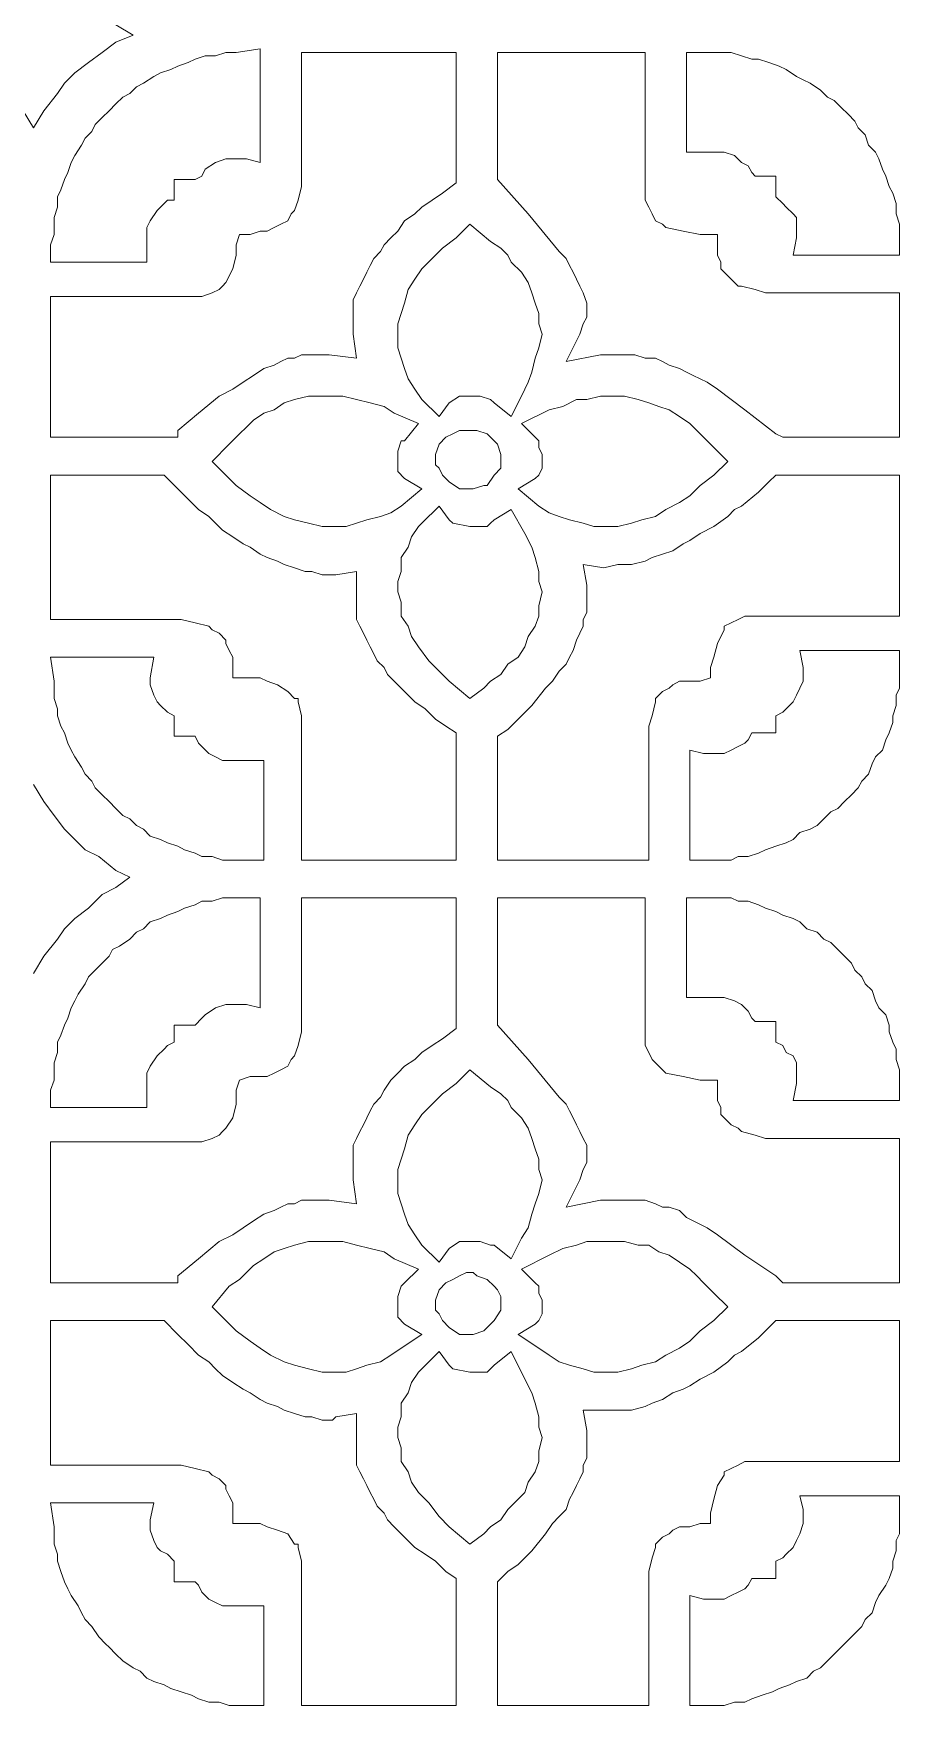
# Model space of a CAD drawing. Extents: x -66030 to 95157, y -13132 to 45879.
# Drawn here: x 33651 to 34635, y 24458 to 26358 of the extents above; entities that cross this region are included whole.
import ezdxf

# ---------------------------------------------------------------- set-up
doc = ezdxf.new("R2010")
doc.units = 0
doc.header["$LTSCALE"] = 100
doc.header["$MEASUREMENT"] = 0
doc.layers.get('0').update_dxf_attribs({"linetype": 'CONTINUOUS'})

msp = doc.modelspace()

# ---------------------------------------------------------------- linework, layer by layer
at = {"lineweight": 0}
for points in [[(33744.6, 26367.7), (33764.2, 26356), (33744.6, 26348.2), (33729, 26336.5), (33713.4, 26324.8), (33697.8, 26313.1), (33686, 26301.3), (33678.2, 26289.6), (33662.6, 26270.1), (33650.9, 26250.6), (33639.2, 26270.1), (33627.4, 26285.7), (33615.7, 26301.3), (33604, 26313.1), (33592.3, 26324.8), (33576.7, 26332.6), (33561, 26348.2), (33541.5, 26356), (33557.1, 26367.7)], [(33670.4, 26117.8), (33674.3, 26129.5), (33674.3, 26141.2), (33674.3, 26149), (33678.2, 26160.7), (33678.2, 26172.4), (33682.1, 26180.3), (33686, 26192), (33689.9, 26199.8), (33693.9, 26211.5), (33697.8, 26219.3), (33705.6, 26231), (33709.5, 26238.8), (33717.3, 26246.7), (33721.2, 26254.5), (33729, 26262.3), (33736.8, 26270.1), (33744.6, 26277.9), (33752.4, 26285.7), (33760.3, 26289.6), (33768.1, 26297.4), (33775.9, 26301.3), (33787.6, 26309.2), (33795.4, 26313.1), (33807.1, 26317), (33814.9, 26320.9), (33826.7, 26324.8), (33834.5, 26328.7), (33846.2, 26332.6), (33857.9, 26332.6), (33869.6, 26336.5), (33881.3, 26336.5), (33908.7, 26340.4), (33908.7, 26211.5), (33893.1, 26215.4), (33877.4, 26215.4), (33873.5, 26215.4), (33869.6, 26215.4), (33857.9, 26211.5), (33846.2, 26203.7), (33842.3, 26195.9), (33834.5, 26192), (33811, 26192), (33811, 26168.5), (33803.2, 26168.5), (33799.3, 26164.6), (33791.5, 26156.8), (33783.7, 26145.1), (33779.8, 26137.3), (33779.8, 26129.5), (33779.8, 26113.9), (33779.8, 26098.2), (33670.4, 26098.2), (33670.4, 26117.8)], [(33955.6, 26336.5), (34131.3, 26336.5), (34131.3, 26188.1), (34115.7, 26176.4), (34104, 26168.5), (34092.3, 26160.7), (34084.4, 26152.9), (34072.7, 26145.1), (34064.9, 26133.4), (34057.1, 26125.6), (34049.3, 26117.8), (34045.4, 26110), (34037.6, 26102.1), (34033.7, 26094.3), (34029.8, 26086.5), (34025.9, 26078.7), (34022, 26070.9), (34018, 26063.1), (34014.1, 26055.3), (34014.1, 26043.6), (34014.1, 26035.7), (34014.1, 26027.9), (34014.1, 26020.1), (34014.1, 26016.2), (34018, 25988.9), (33986.8, 25992.8), (33979, 25992.8), (33971.2, 25992.8), (33963.4, 25992.8), (33955.6, 25992.8), (33947.7, 25988.9), (33939.9, 25988.9), (33932.1, 25985), (33924.3, 25981.1), (33912.6, 25977.1), (33900.9, 25969.3), (33889.1, 25961.5), (33877.4, 25953.7), (33861.8, 25945.9), (33838.4, 25926.4), (33814.9, 25906.8), (33814.9, 25899), (33670.4, 25899), (33670.4, 26059.2), (33842.3, 26059.2), (33854, 26063.1), (33861.8, 26067), (33865.7, 26070.9), (33869.6, 26074.8), (33877.4, 26090.4), (33881.3, 26106), (33881.3, 26117.8), (33885.2, 26129.5), (33897, 26129.5), (33908.7, 26133.4), (33916.5, 26133.4), (33924.3, 26137.3), (33932.1, 26141.2), (33939.9, 26145.1), (33943.8, 26152.9), (33947.7, 26156.8), (33951.6, 26168.5), (33955.6, 26184.2), (33955.6, 26336.5)], [(34178.2, 26336.5), (34346.1, 26336.5), (34346.1, 26168.5), (34350.1, 26160.7), (34354, 26152.9), (34357.9, 26145.1), (34365.7, 26141.2), (34369.6, 26137.3), (34389.1, 26133.4), (34408.6, 26129.5), (34428.2, 26129.5), (34428.2, 26117.8), (34428.2, 26106), (34432.1, 26098.2), (34432.1, 26090.4), (34436, 26086.5), (34443.8, 26078.7), (34451.6, 26070.9), (34455.5, 26070.9), (34471.1, 26067), (34482.9, 26063.1), (34635.2, 26063.1), (34635.2, 25899), (34502.4, 25899), (34494.6, 25902.9), (34459.4, 25930.3), (34428.2, 25953.7), (34416.5, 25961.5), (34400.8, 25969.3), (34393, 25973.2), (34385.2, 25977.1), (34373.5, 25981.1), (34365.7, 25985), (34357.9, 25988.9), (34346.1, 25988.9), (34334.4, 25992.8), (34322.7, 25992.8), (34307.1, 25992.8), (34295.4, 25992.8), (34256.3, 25985), (34271.9, 26016.2), (34275.8, 26027.9), (34279.7, 26035.7), (34279.7, 26043.6), (34279.7, 26051.4), (34275.8, 26063.1), (34271.9, 26070.9), (34268, 26078.7), (34264.1, 26086.5), (34260.2, 26094.3), (34256.3, 26102.1), (34248.5, 26110), (34213.3, 26152.9), (34178.2, 26192), (34178.2, 26336.5)], [(34393, 26336.5), (34408.6, 26336.5), (34420.4, 26336.5), (34432.1, 26336.5), (34443.8, 26336.5), (34455.5, 26332.6), (34467.2, 26328.7), (34475, 26328.7), (34486.8, 26324.8), (34498.5, 26320.9), (34506.3, 26317), (34518, 26309.2), (34525.8, 26305.3), (34533.6, 26301.3), (34545.4, 26293.5), (34553.2, 26285.7), (34561, 26281.8), (34568.8, 26274), (34576.6, 26266.2), (34584.4, 26258.4), (34588.3, 26250.6), (34596.1, 26242.8), (34600, 26231), (34607.8, 26223.2), (34611.8, 26215.4), (34615.7, 26203.7), (34619.6, 26195.9), (34623.5, 26184.2), (34627.4, 26176.4), (34631.3, 26164.6), (34631.3, 26152.9), (34635.2, 26141.2), (34635.2, 26133.4), (34635.2, 26106), (34514.1, 26106), (34518, 26125.6), (34518, 26137.3), (34518, 26149), (34514.1, 26152.9), (34506.3, 26160.7), (34502.4, 26164.6), (34494.6, 26172.4), (34494.6, 26195.9), (34471.1, 26195.9), (34467.2, 26199.8), (34463.3, 26207.6), (34455.5, 26211.5), (34447.7, 26219.3), (34436, 26223.2), (34428.2, 26223.2), (34408.6, 26223.2), (34393, 26223.2), (34393, 26336.5)], [(34146.9, 26141.2), (34170.4, 26121.7), (34182.1, 26113.9), (34189.9, 26106), (34193.8, 26098.2), (34205.5, 26086.5), (34213.3, 26074.8), (34217.3, 26063.1), (34221.2, 26051.4), (34225.1, 26039.6), (34225.1, 26027.9), (34229, 26016.2), (34225.1, 26000.6), (34221.2, 25988.9), (34217.3, 25973.2), (34213.3, 25961.5), (34205.5, 25945.9), (34193.8, 25922.5), (34174.3, 25938.1), (34170.4, 25942), (34158.7, 25945.9), (34146.9, 25945.9), (34135.2, 25945.9), (34123.5, 25938.1), (34111.8, 25922.5), (34092.3, 25942), (34084.4, 25953.7), (34076.6, 25965.4), (34072.7, 25977.1), (34068.8, 25988.9), (34064.9, 26000.6), (34064.9, 26012.3), (34064.9, 26027.9), (34068.8, 26039.6), (34072.7, 26051.4), (34076.6, 26067), (34084.4, 26078.7), (34092.3, 26090.4), (34104, 26102.1), (34115.7, 26113.9), (34131.3, 26125.6), (34146.9, 26141.2)], [(33854, 25871.7), (33873.5, 25891.2), (33885.2, 25902.9), (33893.1, 25910.7), (33900.9, 25918.6), (33912.6, 25926.4), (33924.3, 25930.3), (33936, 25938.1), (33947.7, 25942), (33963.4, 25945.9), (33975.1, 25945.9), (33990.7, 25945.9), (34002.4, 25945.9), (34018, 25942), (34033.7, 25938.1), (34049.3, 25934.2), (34061, 25926.4), (34088.4, 25914.7), (34072.7, 25895.1), (34068.8, 25895.1), (34064.9, 25883.4), (34064.9, 25871.7), (34064.9, 25860), (34072.7, 25852.2), (34092.3, 25840.4), (34068.8, 25820.9), (34057.1, 25813.1), (34045.4, 25809.2), (34029.8, 25805.3), (34018, 25801.4), (34006.3, 25797.5), (33990.7, 25797.5), (33979, 25797.5), (33963.4, 25801.4), (33947.7, 25805.3), (33936, 25809.2), (33920.4, 25817), (33908.7, 25824.8), (33897, 25832.6), (33881.3, 25844.3), (33869.6, 25856.1), (33854, 25871.7)], [(34439.9, 25871.7), (34424.3, 25856.1), (34408.6, 25844.3), (34396.9, 25832.6), (34385.2, 25824.8), (34369.6, 25817), (34357.9, 25809.2), (34342.2, 25805.3), (34330.5, 25801.4), (34314.9, 25797.5), (34303.2, 25797.5), (34287.6, 25797.5), (34275.8, 25801.4), (34260.2, 25805.3), (34248.5, 25809.2), (34236.8, 25813.1), (34225.1, 25820.9), (34201.6, 25840.4), (34221.2, 25852.2), (34221.2, 25852.2), (34225.1, 25856.1), (34229, 25863.9), (34229, 25871.7), (34229, 25879.5), (34225.1, 25887.3), (34225.1, 25895.1), (34221.2, 25899), (34205.5, 25914.7), (34236.8, 25930.3), (34252.4, 25934.2), (34268, 25942), (34279.7, 25942), (34295.4, 25945.9), (34311, 25945.9), (34322.7, 25945.9), (34338.3, 25942), (34350.1, 25938.1), (34361.8, 25934.2), (34373.5, 25930.3), (34385.2, 25922.5), (34396.9, 25914.7), (34404.7, 25906.8), (34412.5, 25899), (34424.3, 25887.3), (34439.9, 25871.7)], [(34107.9, 25875.6), (34107.9, 25879.5), (34111.8, 25891.2), (34119.6, 25899), (34127.4, 25902.9), (34135.2, 25906.8), (34143, 25906.8), (34150.8, 25906.8), (34154.8, 25906.8), (34166.5, 25902.9), (34174.3, 25895.1), (34178.2, 25891.2), (34182.1, 25879.5), (34182.1, 25867.8), (34182.1, 25863.9), (34174.3, 25856.1), (34166.5, 25844.3), (34162.6, 25844.3), (34150.8, 25840.4), (34139.1, 25840.4), (34135.2, 25840.4), (34123.5, 25848.3), (34115.7, 25856.1), (34111.8, 25863.9), (34107.9, 25867.8), (34107.9, 25871.7), (34107.9, 25875.6)], [(34131.3, 25418.6), (33955.6, 25418.6), (33955.6, 25582.6), (33951.6, 25598.3), (33951.6, 25602.2), (33947.7, 25602.2), (33939.9, 25610), (33928.2, 25617.8), (33916.5, 25621.7), (33908.7, 25625.6), (33893.1, 25625.6), (33877.4, 25625.6), (33877.4, 25637.3), (33877.4, 25649), (33873.5, 25656.9), (33869.6, 25664.7), (33869.6, 25668.6), (33861.8, 25676.4), (33854, 25680.3), (33850.1, 25684.2), (33834.5, 25688.1), (33818.8, 25692), (33670.4, 25692), (33670.4, 25856.1), (33799.3, 25856.1), (33814.9, 25840.4), (33826.7, 25828.7), (33838.4, 25817), (33850.1, 25809.2), (33857.9, 25801.4), (33865.7, 25793.6), (33877.4, 25785.8), (33889.1, 25777.9), (33897, 25774), (33908.7, 25766.2), (33916.5, 25762.3), (33928.2, 25758.4), (33936, 25754.5), (33947.7, 25750.6), (33959.5, 25746.7), (33967.3, 25746.7), (33979, 25742.8), (33990.7, 25742.8), (33994.6, 25742.8), (34018, 25746.7), (34018, 25723.3), (34018, 25711.5), (34018, 25699.8), (34018, 25692), (34022, 25684.2), (34025.9, 25676.4), (34029.8, 25668.6), (34033.7, 25660.8), (34037.6, 25653), (34041.5, 25645.1), (34049.3, 25637.3), (34053.2, 25629.5), (34061, 25621.7), (34072.7, 25610), (34084.4, 25598.3), (34096.2, 25590.5), (34107.9, 25578.7), (34119.6, 25570.9), (34131.3, 25563.1), (34131.3, 25418.6)], [(34350.1, 25418.6), (34178.2, 25418.6), (34178.2, 25559.2), (34189.9, 25567), (34201.6, 25578.7), (34217.3, 25594.4), (34232.9, 25613.9), (34240.7, 25621.7), (34248.5, 25633.4), (34256.3, 25641.2), (34260.2, 25649), (34264.1, 25656.9), (34268, 25668.6), (34271.9, 25676.4), (34275.8, 25684.2), (34275.8, 25692), (34279.7, 25699.8), (34279.7, 25707.6), (34279.7, 25715.4), (34279.7, 25723.3), (34279.7, 25731.1), (34275.8, 25754.5), (34299.3, 25750.6), (34314.9, 25754.5), (34330.5, 25754.5), (34346.1, 25758.4), (34354, 25762.3), (34365.7, 25766.2), (34377.4, 25770.1), (34389.1, 25777.9), (34396.9, 25781.9), (34408.6, 25789.7), (34424.3, 25797.5), (34439.9, 25809.2), (34447.7, 25817), (34455.5, 25820.9), (34475, 25836.5), (34486.8, 25848.3), (34494.6, 25856.1), (34635.2, 25856.1), (34635.2, 25695.9), (34459.4, 25695.9), (34451.6, 25692), (34443.8, 25688.1), (34436, 25684.2), (34436, 25680.3), (34428.2, 25664.7), (34424.3, 25649), (34420.4, 25637.3), (34420.4, 25625.6), (34408.6, 25621.7), (34396.9, 25621.7), (34385.2, 25621.7), (34377.4, 25617.8), (34373.5, 25613.9), (34365.7, 25610), (34357.9, 25602.2), (34357.9, 25598.3), (34354, 25582.6), (34350.1, 25570.9), (34350.1, 25418.6)], [(34146.9, 25602.2), (34123.5, 25621.7), (34111.8, 25633.4), (34100.1, 25645.1), (34088.4, 25660.8), (34080.5, 25672.5), (34076.6, 25684.2), (34068.8, 25695.9), (34068.8, 25711.5), (34064.9, 25723.3), (34064.9, 25735), (34068.8, 25746.7), (34068.8, 25762.3), (34076.6, 25774), (34080.5, 25785.8), (34088.4, 25797.5), (34092.3, 25801.4), (34111.8, 25820.9), (34123.5, 25805.3), (34127.4, 25801.4), (34127.4, 25801.4), (34146.9, 25797.5), (34166.5, 25797.5), (34170.4, 25801.4), (34174.3, 25805.3), (34193.8, 25817), (34209.4, 25789.7), (34217.3, 25774), (34221.2, 25762.3), (34225.1, 25746.7), (34225.1, 25735), (34229, 25723.3), (34225.1, 25707.6), (34225.1, 25695.9), (34221.2, 25684.2), (34213.3, 25672.5), (34209.4, 25660.8), (34201.6, 25649), (34189.9, 25641.2), (34182.1, 25629.5), (34170.4, 25621.7), (34162.6, 25613.9), (34146.9, 25602.2)], [(34420.4, 25418.6), (34396.9, 25418.6), (34396.9, 25543.6), (34412.5, 25539.7), (34428.2, 25539.7), (34436, 25539.7), (34443.8, 25543.6), (34451.6, 25547.5), (34459.4, 25551.4), (34463.3, 25555.3), (34467.2, 25563.1), (34494.6, 25563.1), (34494.6, 25582.6), (34502.4, 25586.6), (34506.3, 25590.5), (34514.1, 25598.3), (34518, 25606.1), (34521.9, 25613.9), (34525.8, 25621.7), (34525.8, 25637.3), (34521.9, 25656.9), (34635.2, 25656.9), (34635.2, 25625.6), (34635.2, 25613.9), (34631.3, 25606.1), (34631.3, 25594.4), (34627.4, 25582.6), (34627.4, 25574.8), (34623.5, 25563.1), (34619.6, 25555.3), (34615.7, 25543.6), (34607.8, 25535.8), (34603.9, 25528), (34600, 25516.2), (34592.2, 25508.4), (34588.3, 25500.6), (34580.5, 25492.8), (34572.7, 25485), (34564.9, 25477.2), (34557.1, 25473.3), (34549.3, 25465.5), (34541.4, 25457.7), (34533.6, 25453.7), (34521.9, 25449.8), (34514.1, 25442), (34506.3, 25438.1), (34494.6, 25434.2), (34482.9, 25430.3), (34475, 25426.4), (34463.3, 25422.5), (34451.6, 25422.5), (34443.8, 25418.6), (34432.1, 25418.6), (34420.4, 25418.6)], [(33912.6, 25418.6), (33889.1, 25418.6), (33877.4, 25418.6), (33865.7, 25418.6), (33854, 25422.5), (33842.3, 25422.5), (33834.5, 25426.4), (33822.7, 25430.3), (33814.9, 25434.2), (33803.2, 25438.1), (33795.4, 25442), (33783.7, 25445.9), (33775.9, 25453.7), (33768.1, 25457.7), (33760.3, 25465.5), (33752.4, 25469.4), (33744.6, 25477.2), (33736.8, 25485), (33729, 25492.8), (33721.2, 25500.6), (33717.3, 25508.4), (33709.5, 25516.2), (33705.6, 25524.1), (33697.8, 25535.8), (33693.9, 25543.6), (33689.9, 25551.4), (33686, 25563.1), (33682.1, 25570.9), (33678.2, 25582.6), (33678.2, 25590.5), (33674.3, 25602.2), (33674.3, 25613.9), (33674.3, 25621.7), (33670.4, 25649), (33787.6, 25649), (33783.7, 25625.6), (33783.7, 25617.8), (33787.6, 25606.1), (33791.5, 25598.3), (33795.4, 25594.4), (33803.2, 25586.6), (33811, 25582.6), (33811, 25559.2), (33834.5, 25559.2), (33838.4, 25551.4), (33842.3, 25547.5), (33850.1, 25539.7), (33857.9, 25535.8), (33865.7, 25531.9), (33877.4, 25531.9), (33893.1, 25531.9), (33912.6, 25531.9), (33912.6, 25418.6)], [(33650.9, 25504.5), (33662.6, 25485), (33674.3, 25469.4), (33686, 25453.7), (33697.8, 25442), (33709.5, 25430.3), (33725.1, 25422.5), (33744.6, 25406.9), (33760.3, 25399.1), (33744.6, 25387.3), (33729, 25379.5), (33713.4, 25363.9), (33697.8, 25352.2), (33686, 25340.5), (33678.2, 25328.8), (33662.6, 25309.2), (33650.9, 25289.7)], [(33670.4, 25098.3), (33842.3, 25098.3), (33854, 25102.2), (33861.8, 25106.1), (33865.7, 25110), (33869.6, 25113.9), (33877.4, 25125.6), (33881.3, 25141.3), (33881.3, 25156.9), (33885.2, 25168.6), (33897, 25172.5), (33908.7, 25172.5), (33916.5, 25172.5), (33924.3, 25176.4), (33932.1, 25180.3), (33939.9, 25184.2), (33943.8, 25192), (33947.7, 25196), (33951.6, 25207.7), (33955.6, 25223.3), (33955.6, 25375.6), (34131.3, 25375.6), (34131.3, 25227.2), (34115.7, 25215.5), (34104, 25207.7), (34092.3, 25199.9), (34084.4, 25192), (34072.7, 25184.2), (34064.9, 25176.4), (34057.1, 25168.6), (34049.3, 25156.9), (34045.4, 25149.1), (34037.6, 25141.3), (34033.7, 25133.5), (34029.8, 25125.6), (34025.9, 25117.8), (34022, 25110), (34018, 25102.2), (34014.1, 25094.4), (34014.1, 25086.6), (34014.1, 25074.9), (34014.1, 25067.1), (34014.1, 25059.2), (34014.1, 25055.3), (34018, 25028), (33986.8, 25031.9), (33979, 25031.9), (33971.2, 25031.9), (33963.4, 25031.9), (33955.6, 25031.9), (33947.7, 25028), (33939.9, 25028), (33932.1, 25024.1), (33924.3, 25020.2), (33912.6, 25016.3), (33900.9, 25008.5), (33889.1, 25000.7), (33877.4, 24992.8), (33861.8, 24985), (33838.4, 24965.5), (33814.9, 24946), (33814.9, 24938.2), (33670.4, 24938.2), (33670.4, 25098.3)], [(33670.4, 25156.9), (33674.3, 25168.6), (33674.3, 25180.3), (33674.3, 25188.1), (33678.2, 25199.9), (33678.2, 25211.6), (33682.1, 25219.4), (33686, 25231.1), (33689.9, 25238.9), (33693.9, 25250.6), (33697.8, 25258.5), (33701.7, 25266.3), (33709.5, 25278), (33713.4, 25285.8), (33721.2, 25293.6), (33729, 25301.4), (33736.8, 25309.2), (33740.7, 25317), (33748.5, 25320.9), (33760.3, 25328.8), (33768.1, 25336.6), (33775.9, 25340.5), (33783.7, 25348.3), (33795.4, 25352.2), (33803.2, 25356.1), (33814.9, 25360), (33822.7, 25363.9), (33834.5, 25367.8), (33842.3, 25371.7), (33854, 25371.7), (33865.7, 25375.6), (33877.4, 25375.6), (33889.1, 25375.6), (33908.7, 25375.6), (33908.7, 25250.6), (33893.1, 25254.5), (33877.4, 25254.5), (33873.5, 25254.5), (33869.6, 25254.5), (33857.9, 25250.6), (33846.2, 25242.8), (33842.3, 25238.9), (33834.5, 25231.1), (33811, 25231.1), (33811, 25211.6), (33803.2, 25207.7), (33799.3, 25203.8), (33791.5, 25196), (33783.7, 25184.2), (33779.8, 25176.4), (33779.8, 25168.6), (33779.8, 25153), (33779.8, 25137.4), (33670.4, 25137.4), (33670.4, 25156.9)], [(34635.2, 24938.2), (34502.4, 24938.2), (34494.6, 24946), (34459.4, 24969.4), (34428.2, 24992.8), (34416.5, 25000.7), (34400.8, 25008.5), (34393, 25012.4), (34385.2, 25020.2), (34373.5, 25024.1), (34365.7, 25024.1), (34357.9, 25028), (34346.1, 25031.9), (34334.4, 25031.9), (34322.7, 25031.9), (34307.1, 25031.9), (34295.4, 25031.9), (34256.3, 25024.1), (34271.9, 25055.3), (34275.8, 25067.1), (34279.7, 25074.9), (34279.7, 25082.7), (34279.7, 25094.4), (34275.8, 25102.2), (34271.9, 25110), (34268, 25117.8), (34264.1, 25125.6), (34260.2, 25133.5), (34256.3, 25141.3), (34248.5, 25149.1), (34213.3, 25192), (34178.2, 25231.1), (34178.2, 25375.6), (34346.1, 25375.6), (34346.1, 25207.7), (34350.1, 25199.9), (34354, 25192), (34357.9, 25188.1), (34365.7, 25180.3), (34369.6, 25176.4), (34389.1, 25172.5), (34408.6, 25168.6), (34428.2, 25168.6), (34428.2, 25156.9), (34428.2, 25145.2), (34432.1, 25137.4), (34432.1, 25129.6), (34436, 25125.6), (34443.8, 25117.8), (34451.6, 25113.9), (34455.5, 25110), (34471.1, 25106.1), (34482.9, 25102.2), (34635.2, 25102.2), (34635.2, 24938.2)], [(34635.2, 25145.2), (34514.1, 25145.2), (34518, 25164.7), (34518, 25176.4), (34518, 25188.1), (34514.1, 25196), (34506.3, 25199.9), (34502.4, 25207.7), (34494.6, 25211.6), (34494.6, 25235), (34471.1, 25235), (34467.2, 25238.9), (34463.3, 25246.7), (34455.5, 25254.5), (34447.7, 25258.5), (34436, 25262.4), (34428.2, 25262.4), (34408.6, 25262.4), (34393, 25262.4), (34393, 25375.6), (34420.4, 25375.6), (34432.1, 25375.6), (34443.8, 25375.6), (34451.6, 25371.7), (34463.3, 25371.7), (34475, 25367.8), (34482.9, 25363.9), (34494.6, 25360), (34502.4, 25356.1), (34514.1, 25352.2), (34521.9, 25348.3), (34529.7, 25340.5), (34541.4, 25336.6), (34549.3, 25328.8), (34557.1, 25324.9), (34564.9, 25317), (34572.7, 25309.2), (34580.5, 25301.4), (34584.4, 25293.6), (34592.2, 25285.8), (34596.1, 25278), (34603.9, 25270.2), (34607.8, 25258.5), (34611.8, 25250.6), (34619.6, 25242.8), (34623.5, 25231.1), (34623.5, 25223.3), (34627.4, 25211.6), (34631.3, 25203.8), (34631.3, 25192), (34635.2, 25180.3), (34635.2, 25172.5), (34635.2, 25145.2)], [(34146.9, 25180.3), (34170.4, 25160.8), (34182.1, 25153), (34189.9, 25145.2), (34193.8, 25137.4), (34205.5, 25125.6), (34213.3, 25113.9), (34217.3, 25102.2), (34221.2, 25090.5), (34225.1, 25078.8), (34225.1, 25067.1), (34229, 25055.3), (34225.1, 25039.7), (34221.2, 25028), (34217.3, 25016.3), (34213.3, 25000.7), (34205.5, 24988.9), (34193.8, 24965.5), (34174.3, 24981.1), (34170.4, 24981.1), (34158.7, 24985), (34146.9, 24985), (34135.2, 24985), (34123.5, 24977.2), (34111.8, 24961.6), (34092.3, 24981.1), (34084.4, 24992.8), (34076.6, 25004.6), (34072.7, 25016.3), (34068.8, 25028), (34064.9, 25039.7), (34064.9, 25055.3), (34064.9, 25067.1), (34068.8, 25078.8), (34072.7, 25090.5), (34076.6, 25106.1), (34084.4, 25117.8), (34092.3, 25129.6), (34104, 25141.3), (34115.7, 25153), (34131.3, 25164.7), (34146.9, 25180.3)], [(33854, 24910.8), (33873.5, 24934.3), (33885.2, 24942.1), (33893.1, 24949.9), (33900.9, 24957.7), (33912.6, 24965.5), (33924.3, 24973.3), (33936, 24977.2), (33947.7, 24981.1), (33963.4, 24985), (33975.1, 24985), (33990.7, 24985), (34002.4, 24985), (34018, 24981.1), (34033.7, 24977.2), (34049.3, 24973.3), (34061, 24965.5), (34088.4, 24953.8), (34072.7, 24938.2), (34068.8, 24934.3), (34064.9, 24922.5), (34064.9, 24910.8), (34064.9, 24899.1), (34072.7, 24891.3), (34092.3, 24879.6), (34068.8, 24863.9), (34057.1, 24856.1), (34045.4, 24848.3), (34029.8, 24844.4), (34018, 24840.5), (34006.3, 24836.6), (33990.7, 24836.6), (33979, 24836.6), (33963.4, 24840.5), (33947.7, 24844.4), (33936, 24848.3), (33920.4, 24856.1), (33908.7, 24863.9), (33897, 24871.8), (33881.3, 24883.5), (33869.6, 24895.2), (33854, 24910.8)], [(34439.9, 24910.8), (34424.3, 24895.2), (34408.6, 24883.5), (34396.9, 24871.8), (34385.2, 24863.9), (34369.6, 24856.1), (34357.9, 24848.3), (34342.2, 24844.4), (34330.5, 24840.5), (34314.9, 24836.6), (34303.2, 24836.6), (34287.6, 24836.6), (34275.8, 24840.5), (34260.2, 24844.4), (34248.5, 24848.3), (34236.8, 24856.1), (34225.1, 24863.9), (34201.6, 24879.6), (34221.2, 24891.3), (34221.2, 24891.3), (34225.1, 24895.2), (34229, 24903), (34229, 24910.8), (34229, 24918.6), (34225.1, 24926.4), (34225.1, 24934.3), (34221.2, 24938.2), (34205.5, 24953.8), (34236.8, 24969.4), (34252.4, 24977.2), (34268, 24981.1), (34279.7, 24985), (34295.4, 24985), (34311, 24985), (34322.7, 24985), (34338.3, 24981.1), (34350.1, 24981.1), (34361.8, 24973.3), (34373.5, 24969.4), (34385.2, 24961.6), (34396.9, 24953.8), (34404.7, 24946), (34412.5, 24938.2), (34424.3, 24926.4), (34439.9, 24910.8)], [(34107.9, 24914.7), (34107.9, 24918.6), (34111.8, 24930.3), (34119.6, 24938.2), (34127.4, 24942.1), (34135.2, 24946), (34143, 24949.9), (34150.8, 24949.9), (34154.8, 24946), (34166.5, 24942.1), (34174.3, 24934.3), (34178.2, 24930.3), (34182.1, 24922.5), (34182.1, 24906.9), (34182.1, 24906.9), (34174.3, 24895.2), (34166.5, 24887.4), (34162.6, 24883.5), (34150.8, 24879.6), (34139.1, 24879.6), (34135.2, 24879.6), (34123.5, 24887.4), (34115.7, 24895.2), (34111.8, 24903), (34107.9, 24906.9), (34107.9, 24910.8), (34107.9, 24914.7)], [(33670.4, 24895.2), (33799.3, 24895.2), (33814.9, 24879.6), (33826.7, 24867.9), (33838.4, 24856.1), (33850.1, 24848.3), (33857.9, 24840.5), (33865.7, 24832.7), (33877.4, 24824.9), (33889.1, 24817.1), (33897, 24813.2), (33908.7, 24805.4), (33916.5, 24801.5), (33928.2, 24797.5), (33936, 24793.6), (33947.7, 24789.7), (33959.5, 24785.8), (33967.3, 24785.8), (33979, 24781.9), (33990.7, 24781.9), (33994.6, 24785.8), (34018, 24789.7), (34018, 24762.4), (34018, 24750.7), (34018, 24739), (34018, 24731.1), (34022, 24723.3), (34025.9, 24715.5), (34029.8, 24707.7), (34033.7, 24699.9), (34037.6, 24692.1), (34041.5, 24684.3), (34049.3, 24676.5), (34053.2, 24668.7), (34061, 24660.8), (34072.7, 24649.1), (34084.4, 24637.4), (34096.2, 24629.6), (34107.9, 24621.8), (34119.6, 24610.1), (34131.3, 24602.2), (34131.3, 24457.7), (33955.6, 24457.7), (33955.6, 24621.8), (33951.6, 24637.4), (33951.6, 24641.3), (33947.7, 24641.3), (33939.9, 24653), (33928.2, 24656.9), (33916.5, 24660.8), (33908.7, 24664.7), (33893.1, 24664.7), (33877.4, 24664.7), (33877.4, 24676.5), (33877.4, 24688.2), (33873.5, 24696), (33869.6, 24703.8), (33869.6, 24707.7), (33861.8, 24715.5), (33854, 24719.4), (33850.1, 24723.3), (33834.5, 24727.2), (33818.8, 24731.1), (33670.4, 24731.1), (33670.4, 24895.2)], [(34178.2, 24457.7), (34178.2, 24598.3), (34189.9, 24610.1), (34201.6, 24617.9), (34217.3, 24633.5), (34232.9, 24653), (34240.7, 24664.7), (34248.5, 24672.6), (34256.3, 24680.4), (34260.2, 24692.1), (34264.1, 24699.9), (34268, 24707.7), (34271.9, 24715.5), (34275.8, 24723.3), (34275.8, 24731.1), (34279.7, 24739), (34279.7, 24746.8), (34279.7, 24754.6), (34279.7, 24762.4), (34279.7, 24770.2), (34275.8, 24793.6), (34299.3, 24793.6), (34314.9, 24793.6), (34330.5, 24793.6), (34346.1, 24797.5), (34354, 24801.5), (34365.7, 24805.4), (34377.4, 24813.2), (34389.1, 24817.1), (34396.9, 24821), (34408.6, 24828.8), (34424.3, 24836.6), (34439.9, 24848.3), (34447.7, 24856.1), (34455.5, 24860), (34475, 24875.7), (34486.8, 24887.4), (34494.6, 24895.2), (34635.2, 24895.2), (34635.2, 24735.1), (34459.4, 24735.1), (34451.6, 24731.1), (34443.8, 24727.2), (34436, 24723.3), (34436, 24719.4), (34428.2, 24707.7), (34424.3, 24692.1), (34420.4, 24676.5), (34420.4, 24664.7), (34408.6, 24664.7), (34396.9, 24660.8), (34385.2, 24660.8), (34377.4, 24656.9), (34373.5, 24653), (34365.7, 24649.1), (34357.9, 24641.3), (34357.9, 24637.4), (34354, 24625.7), (34350.1, 24610.1), (34350.1, 24457.7), (34178.2, 24457.7)], [(34146.9, 24641.3), (34123.5, 24660.8), (34111.8, 24672.6), (34100.1, 24688.2), (34088.4, 24699.9), (34080.5, 24711.6), (34076.6, 24723.3), (34068.8, 24735.1), (34068.8, 24750.7), (34064.9, 24762.4), (34064.9, 24774.1), (34068.8, 24785.8), (34068.8, 24801.5), (34076.6, 24813.2), (34080.5, 24824.9), (34088.4, 24836.6), (34092.3, 24840.5), (34111.8, 24860), (34123.5, 24844.4), (34127.4, 24840.5), (34127.4, 24840.5), (34146.9, 24836.6), (34166.5, 24836.6), (34170.4, 24840.5), (34174.3, 24844.4), (34193.8, 24860), (34209.4, 24828.8), (34217.3, 24813.2), (34221.2, 24801.5), (34225.1, 24785.8), (34225.1, 24774.1), (34229, 24762.4), (34225.1, 24746.8), (34225.1, 24735.1), (34221.2, 24723.3), (34213.3, 24711.6), (34209.4, 24699.9), (34201.6, 24692.1), (34189.9, 24680.4), (34182.1, 24668.7), (34170.4, 24660.8), (34162.6, 24653), (34146.9, 24641.3)], [(33670.4, 24688.2), (33787.6, 24688.2), (33783.7, 24668.7), (33783.7, 24656.9), (33787.6, 24645.2), (33791.5, 24637.4), (33795.4, 24633.5), (33803.2, 24629.6), (33811, 24621.8), (33811, 24598.3), (33834.5, 24598.3), (33838.4, 24594.4), (33842.3, 24586.6), (33850.1, 24578.8), (33857.9, 24574.9), (33865.7, 24571), (33877.4, 24571), (33893.1, 24571), (33912.6, 24571), (33912.6, 24457.7), (33885.2, 24457.7), (33873.5, 24457.7), (33861.8, 24461.6), (33850.1, 24461.6), (33838.4, 24465.5), (33830.6, 24469.4), (33818.8, 24473.4), (33807.1, 24477.3), (33799.3, 24481.2), (33787.6, 24485.1), (33779.8, 24489), (33772, 24496.8), (33764.2, 24500.7), (33752.4, 24508.5), (33744.6, 24516.3), (33736.8, 24524.1), (33732.9, 24528), (33725.1, 24535.8), (33717.3, 24547.6), (33709.5, 24555.4), (33705.6, 24563.2), (33701.7, 24571), (33693.9, 24582.7), (33689.9, 24590.5), (33686, 24598.3), (33682.1, 24610.1), (33678.2, 24621.8), (33678.2, 24629.6), (33674.3, 24641.3), (33674.3, 24653), (33674.3, 24660.8), (33670.4, 24688.2)], [(34396.9, 24457.7), (34396.9, 24582.7), (34412.5, 24578.8), (34428.2, 24578.8), (34436, 24578.8), (34443.8, 24582.7), (34451.6, 24586.6), (34459.4, 24590.5), (34463.3, 24594.4), (34467.2, 24602.2), (34494.6, 24602.2), (34494.6, 24621.8), (34502.4, 24625.7), (34506.3, 24629.6), (34514.1, 24637.4), (34518, 24645.2), (34521.9, 24653), (34525.8, 24664.7), (34525.8, 24680.4), (34521.9, 24696), (34635.2, 24696), (34635.2, 24664.7), (34635.2, 24653), (34631.3, 24645.2), (34631.3, 24633.5), (34627.4, 24621.8), (34627.4, 24614), (34623.5, 24602.2), (34619.6, 24594.4), (34611.8, 24582.7), (34607.8, 24574.9), (34603.9, 24563.2), (34596.1, 24555.4), (34592.2, 24547.6), (34584.4, 24539.8), (34576.6, 24531.9), (34568.8, 24524.1), (34561, 24516.3), (34553.2, 24508.5), (34545.4, 24500.7), (34537.5, 24496.8), (34529.7, 24489), (34518, 24485.1), (34510.2, 24481.2), (34498.5, 24477.3), (34490.7, 24473.4), (34479, 24469.4), (34467.2, 24465.5), (34459.4, 24461.6), (34447.7, 24461.6), (34436, 24457.7), (34424.3, 24457.7), (34396.9, 24457.7)]]:
    msp.add_lwpolyline(points, dxfattribs=at)

doc.saveas('drawing.dxf')
